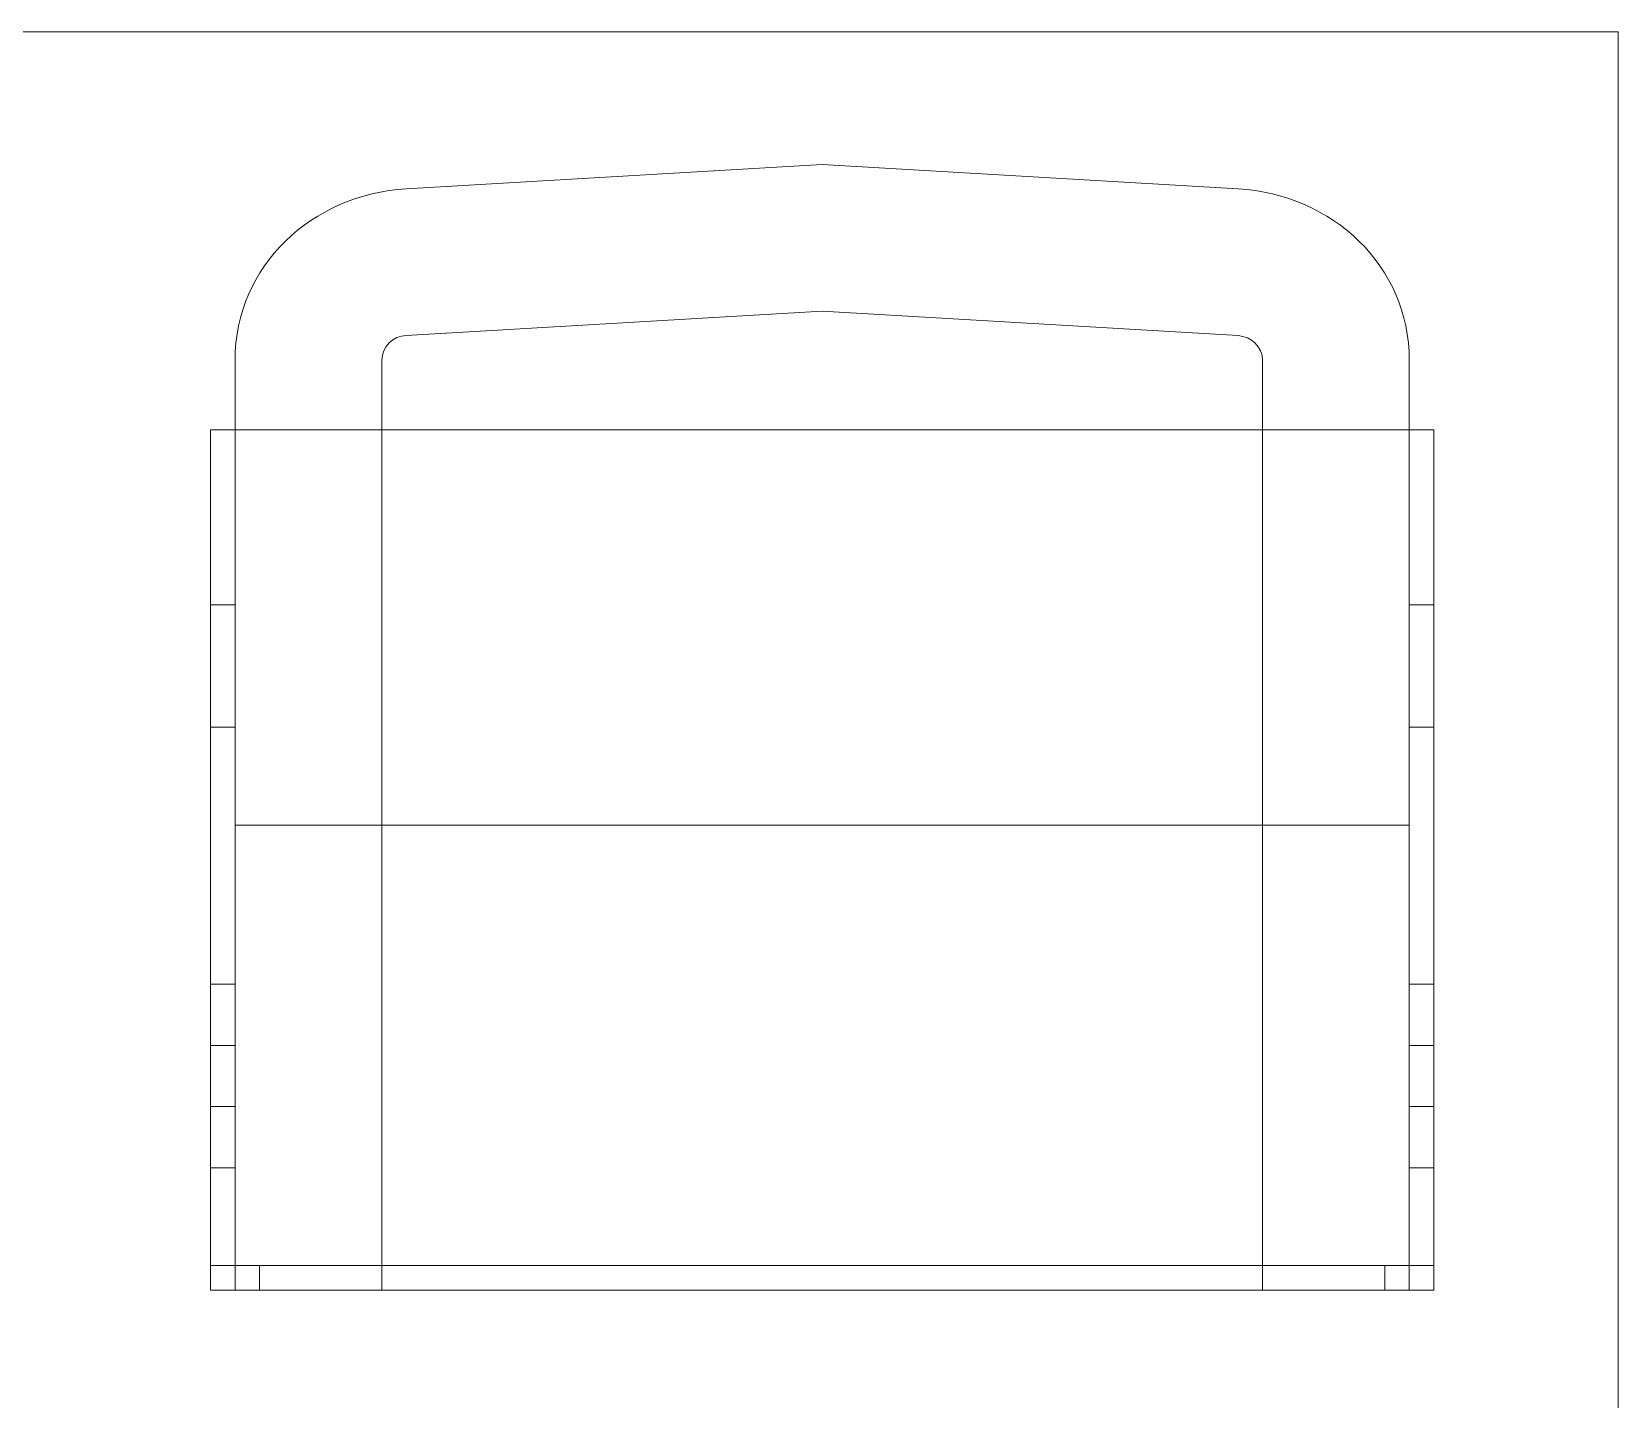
# Model space of a CAD drawing. Header units: centimetres. Extents: x -57 to 69, y -35 to 43.
# Drawn here: x -26.83 to 5.6, y 14.91 to 42.85 of the extents above; entities that cross this region are included whole.
import ezdxf

# ---------------------------------------------------------------- set-up
doc = ezdxf.new("R2010")
doc.units = ezdxf.units.CM
doc.header["$MEASUREMENT"] = 0
doc.layers.add('layer 1', color=7, linetype='Continuous')

msp = doc.modelspace()

# ---------------------------------------------------------------- linework, layer by layer
at = {"layer": 'layer 1', "color": 250, "lineweight": 20}
msp.add_open_spline([(-57.47925, 42.85269), (-57.47925, 42.85269), (5.59742, 42.85269), (5.59742, 42.85269), (5.59742, 42.85269), (5.59742, 42.85269), (5.59742, -13.02732), (5.59742, -13.02732), (5.59742, -13.02732), (5.59742, -13.02732), (-57.47925, -13.02732), (-57.47925, -13.02732), (-57.47925, -13.02732), (-57.47925, -13.02732), (-57.47925, 42.85269), (-57.47925, 42.85269)], degree=3, knots=[0, 0, 0, 0, 0.2, 0.2, 0.2, 0.2, 0.4, 0.4, 0.4, 0.4, 0.6, 0.6, 0.6, 0.6, 1, 1, 1, 1], dxfattribs=at)
at = {"layer": 'layer 1', "color": 7, "lineweight": 20}
msp.add_open_spline([(-1.67361, 17.1434), (-1.67361, 17.1434), (0.82639, 17.1434), (0.82639, 17.1434), (0.82639, 17.1434), (0.82639, 17.1434), (0.82639, 17.6434), (0.82639, 17.6434), (0.82639, 17.6434), (0.82639, 17.6434), (1.32638, 17.6434), (1.32638, 17.6434), (1.32638, 17.6434), (1.32638, 17.6434), (1.32638, 19.6434), (1.32638, 19.6434), (1.32638, 19.6434), (1.32638, 19.6434), (1.82638, 19.6434), (1.82638, 19.6434), (1.82638, 19.6434), (1.82638, 19.6434), (1.82638, 22.1434), (1.82638, 22.1434), (1.82638, 22.1434), (1.82638, 22.1434), (1.32638, 22.1434), (1.32638, 22.1434), (1.32638, 22.1434), (1.32638, 22.1434), (1.32638, 28.6434), (1.32638, 28.6434), (1.32638, 28.6434), (1.32638, 28.6434), (1.8264, 28.6434), (1.8264, 28.6434), (1.8264, 28.6434), (1.8264, 28.6434), (1.8264, 31.1434), (1.8264, 31.1434), (1.8264, 31.1434), (1.8264, 31.1434), (1.32639, 31.1434), (1.32639, 31.1434), (1.32639, 31.1434), (1.32639, 31.1434), (1.32639, 36.1434), (1.32639, 36.1434), (1.32639, 36.1434), (1.32639, 38.07113), (-0.24923, 39.5302), (-2.17361, 39.6434), (-2.17361, 39.6434), (-2.17361, 39.6434), (-10.67361, 40.1434), (-10.67361, 40.1434), (-10.67361, 40.1434), (-10.67361, 40.1434), (-19.17361, 39.6434), (-19.17361, 39.6434), (-19.17361, 39.6434), (-21.09799, 39.53021), (-22.67361, 38.07113), (-22.67361, 36.1434), (-22.67361, 36.1434), (-22.67361, 36.1434), (-22.67361, 31.1434), (-22.67361, 31.1434), (-22.67361, 31.1434), (-22.67361, 31.1434), (-23.17359, 31.1434), (-23.17359, 31.1434), (-23.17359, 31.1434), (-23.17359, 31.1434), (-23.17359, 28.6434), (-23.17359, 28.6434), (-23.17359, 28.6434), (-23.17359, 28.6434), (-22.67361, 28.6434), (-22.67361, 28.6434), (-22.67361, 28.6434), (-22.67361, 28.6434), (-22.67361, 22.1434), (-22.67361, 22.1434), (-22.67361, 22.1434), (-22.67361, 22.1434), (-23.17361, 22.1434), (-23.17361, 22.1434), (-23.17361, 22.1434), (-23.17361, 22.1434), (-23.17361, 19.6434), (-23.17361, 19.6434), (-23.17361, 19.6434), (-23.17361, 19.6434), (-22.67361, 19.6434), (-22.67361, 19.6434), (-22.67361, 19.6434), (-22.67361, 19.6434), (-22.67361, 17.6434), (-22.67361, 17.6434), (-22.67361, 17.6434), (-22.67361, 17.6434), (-22.17361, 17.6434), (-22.17361, 17.6434), (-22.17361, 17.6434), (-22.17361, 17.6434), (-22.17361, 17.1434), (-22.17361, 17.1434), (-22.17361, 17.1434), (-22.17361, 17.1434), (-19.67361, 17.1434), (-19.67361, 17.1434), (-19.67361, 17.1434), (-19.67361, 17.1434), (-19.67361, 36.1434), (-19.67361, 36.1434), (-19.67361, 36.1434), (-19.67361, 36.41522), (-19.44543, 36.6434), (-19.17361, 36.6434), (-19.17361, 36.6434), (-19.17361, 36.6434), (-10.67361, 37.1434), (-10.67361, 37.1434), (-10.67361, 37.1434), (-10.67361, 37.1434), (-2.17361, 36.6434), (-2.17361, 36.6434), (-2.17361, 36.6434), (-1.90226, 36.62745), (-1.67361, 36.41522), (-1.67361, 36.1434), (-1.67361, 36.1434), (-1.67361, 36.1434), (-1.67361, 17.1434), (-1.67361, 17.1434)], degree=3, knots=[0, 0, 0, 0, 0.02857143, 0.02857143, 0.02857143, 0.02857143, 0.05714286, 0.05714286, 0.05714286, 0.05714286, 0.08571429, 0.08571429, 0.08571429, 0.08571429, 0.11428571, 0.11428571, 0.11428571, 0.11428571, 0.14285714, 0.14285714, 0.14285714, 0.14285714, 0.17142857, 0.17142857, 0.17142857, 0.17142857, 0.2, 0.2, 0.2, 0.2, 0.22857143, 0.22857143, 0.22857143, 0.22857143, 0.25714286, 0.25714286, 0.25714286, 0.25714286, 0.28571429, 0.28571429, 0.28571429, 0.28571429, 0.31428571, 0.31428571, 0.31428571, 0.31428571, 0.34285714, 0.34285714, 0.34285714, 0.34285714, 0.37142857, 0.37142857, 0.37142857, 0.37142857, 0.4, 0.4, 0.4, 0.4, 0.42857143, 0.42857143, 0.42857143, 0.42857143, 0.45714286, 0.45714286, 0.45714286, 0.45714286, 0.48571429, 0.48571429, 0.48571429, 0.48571429, 0.51428571, 0.51428571, 0.51428571, 0.51428571, 0.54285714, 0.54285714, 0.54285714, 0.54285714, 0.57142857, 0.57142857, 0.57142857, 0.57142857, 0.6, 0.6, 0.6, 0.6, 0.62857143, 0.62857143, 0.62857143, 0.62857143, 0.65714286, 0.65714286, 0.65714286, 0.65714286, 0.68571429, 0.68571429, 0.68571429, 0.68571429, 0.71428571, 0.71428571, 0.71428571, 0.71428571, 0.74285714, 0.74285714, 0.74285714, 0.74285714, 0.77142857, 0.77142857, 0.77142857, 0.77142857, 0.8, 0.8, 0.8, 0.8, 0.82857143, 0.82857143, 0.82857143, 0.82857143, 0.85714286, 0.85714286, 0.85714286, 0.85714286, 0.88571429, 0.88571429, 0.88571429, 0.88571429, 0.91428571, 0.91428571, 0.91428571, 0.91428571, 0.94285714, 0.94285714, 0.94285714, 0.94285714, 1, 1, 1, 1], dxfattribs=at)
at = {"layer": 'layer 1', "color": 7, "lineweight": 9}
for points, knots in [([(-23.17361, 34.71582), (-23.17361, 34.71582), (-22.67361, 34.71582), (-22.67361, 34.71582), (-22.67361, 34.71582), (-22.67361, 34.71582), (-22.67361, 17.1434), (-22.67361, 17.1434), (-22.67361, 17.1434), (-22.67361, 17.1434), (-23.17361, 17.1434), (-23.17361, 17.1434), (-23.17361, 17.1434), (-23.17361, 17.1434), (-23.17361, 34.71582), (-23.17361, 34.71582)], [0, 0, 0, 0, 0.2, 0.2, 0.2, 0.2, 0.4, 0.4, 0.4, 0.4, 0.6, 0.6, 0.6, 0.6, 1, 1, 1, 1]), ([(-23.17361, 34.71582), (-23.17361, 34.71582), (1.82639, 34.71582), (1.82639, 34.71582), (1.82639, 34.71582), (1.82639, 34.71582), (1.82639, 17.1434), (1.82639, 17.1434), (1.82639, 17.1434), (1.82639, 17.1434), (-23.17361, 17.1434), (-23.17361, 17.1434), (-23.17361, 17.1434), (-23.17361, 17.1434), (-23.17361, 34.71582), (-23.17361, 34.71582)], [0, 0, 0, 0, 0.2, 0.2, 0.2, 0.2, 0.4, 0.4, 0.4, 0.4, 0.6, 0.6, 0.6, 0.6, 1, 1, 1, 1]), ([(1.32639, 34.71582), (1.32639, 34.71582), (1.82639, 34.71582), (1.82639, 34.71582), (1.82639, 34.71582), (1.82639, 34.71582), (1.82639, 17.1434), (1.82639, 17.1434), (1.82639, 17.1434), (1.82639, 17.1434), (1.32639, 17.1434), (1.32639, 17.1434), (1.32639, 17.1434), (1.32639, 17.1434), (1.32639, 34.71582), (1.32639, 34.71582)], [0, 0, 0, 0, 0.2, 0.2, 0.2, 0.2, 0.4, 0.4, 0.4, 0.4, 0.6, 0.6, 0.6, 0.6, 1, 1, 1, 1]), ([(-22.67361, 26.6434), (-22.67361, 26.6434), (1.32639, 26.6434), (1.32639, 26.6434), (1.32639, 26.6434), (1.32639, 26.6434), (1.32639, 23.3934), (1.32639, 23.3934), (1.32639, 23.3934), (1.32639, 23.3934), (1.82639, 23.3934), (1.82639, 23.3934), (1.82639, 23.3934), (1.82639, 23.3934), (1.82639, 20.8934), (1.82639, 20.8934), (1.82639, 20.8934), (1.82639, 20.8934), (1.32639, 20.8934), (1.32639, 20.8934), (1.32639, 20.8934), (1.32639, 20.8934), (1.32639, 17.1434), (1.32639, 17.1434), (1.32639, 17.1434), (1.32639, 17.1434), (-22.67361, 17.1434), (-22.67361, 17.1434), (-22.67361, 17.1434), (-22.67361, 17.1434), (-22.67361, 20.8934), (-22.67361, 20.8934), (-22.67361, 20.8934), (-22.67361, 20.8934), (-23.17361, 20.8934), (-23.17361, 20.8934), (-23.17361, 20.8934), (-23.17361, 20.8934), (-23.17361, 23.3934), (-23.17361, 23.3934), (-23.17361, 23.3934), (-23.17361, 23.3934), (-22.67361, 23.3934), (-22.67361, 23.3934), (-22.67361, 23.3934), (-22.67361, 23.3934), (-22.67361, 26.6434), (-22.67361, 26.6434)], [0, 0, 0, 0, 0.07692308, 0.07692308, 0.07692308, 0.07692308, 0.15384615, 0.15384615, 0.15384615, 0.15384615, 0.23076923, 0.23076923, 0.23076923, 0.23076923, 0.30769231, 0.30769231, 0.30769231, 0.30769231, 0.38461538, 0.38461538, 0.38461538, 0.38461538, 0.46153846, 0.46153846, 0.46153846, 0.46153846, 0.53846154, 0.53846154, 0.53846154, 0.53846154, 0.61538462, 0.61538462, 0.61538462, 0.61538462, 0.69230769, 0.69230769, 0.69230769, 0.69230769, 0.76923077, 0.76923077, 0.76923077, 0.76923077, 0.84615385, 0.84615385, 0.84615385, 0.84615385, 1, 1, 1, 1]), ([(1.82639, 17.6434), (1.82639, 17.6434), (1.82639, 17.1434), (1.82639, 17.1434), (1.82639, 17.1434), (1.82639, 17.1434), (-23.17361, 17.1434), (-23.17361, 17.1434), (-23.17361, 17.1434), (-23.17361, 17.1434), (-23.17361, 17.6434), (-23.17361, 17.6434), (-23.17361, 17.6434), (-23.17361, 17.6434), (1.82639, 17.6434), (1.82639, 17.6434)], [0, 0, 0, 0, 0.2, 0.2, 0.2, 0.2, 0.4, 0.4, 0.4, 0.4, 0.6, 0.6, 0.6, 0.6, 1, 1, 1, 1])]:
    msp.add_open_spline(points, degree=3, knots=knots, dxfattribs=at)

doc.saveas('drawing.dxf')
